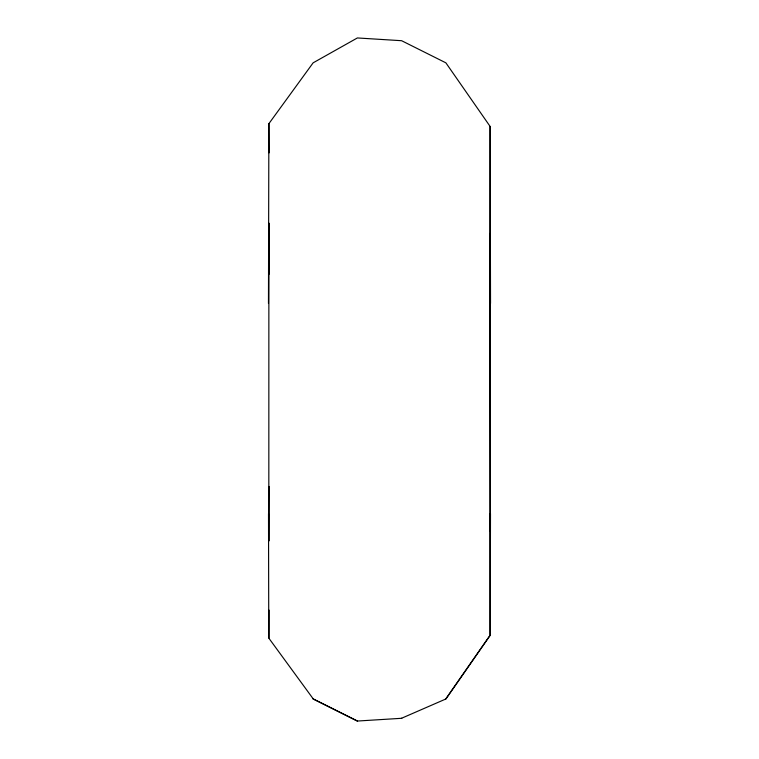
<?xml version="1.0" encoding="UTF-8"?>
<svg xmlns="http://www.w3.org/2000/svg" width="759" height="759" viewBox="0 0 759 759"><rect width="100%" height="100%" fill="white"/><g stroke="black" fill="none" stroke-linecap="round" stroke-linejoin="round"><path stroke-width="1.14" d="M268.468 303.448L268.876 123.679L313.125 62.836L357.375 37.95L401.625 40.711L445.875 62.836L490.124 126.449L490.532 303.448M489.716 303.448L490.124 126.449M269.066 486.434L268.819 541.082L268.876 223.042L269.066 274.208M490.494 513.634L490.21 635.321L445.988 698.925L401.502 718.289M268.961 638.082L269.066 610.132M445.761 698.925L490.029 635.321L489.754 513.634M401.739 718.289L357.252 721.05L313.012 698.925M357.498 721.05L313.239 698.925L268.781 638.082L268.506 513.634M268.876 123.679L269.066 152.872M489.897 333.78L490.172 530.911L490.124 233.402L489.897 333.78"/></g></svg>
